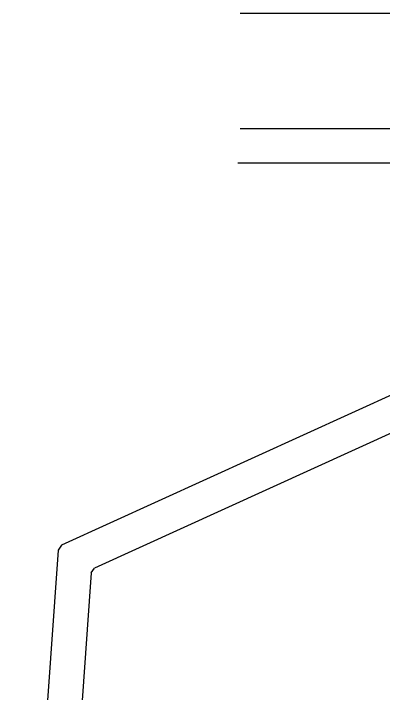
# Model space of a CAD drawing. Extents: x -48 to 13651, y -112 to 3468.
# Drawn here: x 1067 to 1389, y 358 to 949 of the extents above; entities that cross this region are included whole.
import ezdxf

# ---------------------------------------------------------------- set-up
doc = ezdxf.new("R2010")
doc.units = 0
doc.header["$LTSCALE"] = 6
doc.header["$MEASUREMENT"] = 0
doc.layers.add('MANZANAS', color=7, linetype='CONTINUOUS')

msp = doc.modelspace()

# ---------------------------------------------------------------- linework, layer by layer
at = {"layer": 'MANZANAS'}
for p, q in [((1737.234, 949.145), (1264.302, 949.145)), ((1264.302, 849.145), (1737.234, 849.145)), ((1738.944, 819.145), (1262.234, 819.145)), ((1727.472, 768.92), (1108.942, 487.04)), ((1544.377, 652.51), (1137.624, 467.142)), ((1108.942, 487.04), (1106.003, 482.803)), ((1106.003, 482.803), (1067.347, -69.997)), ((1134.685, 462.906), (1137.624, 467.142)), ((1134.685, 462.906), (1097.954, -62.366))]:
    msp.add_line(p, q, dxfattribs=at)

doc.saveas('drawing.dxf')
